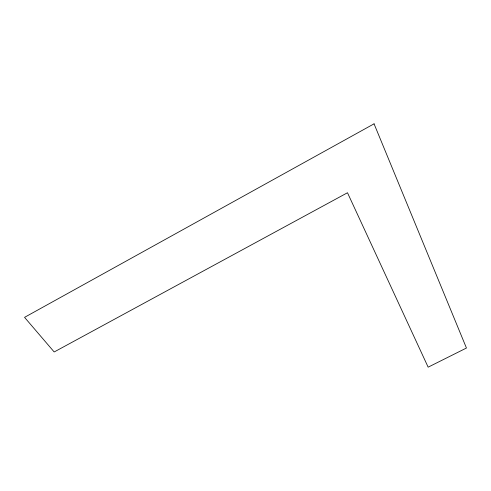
<?xml version="1.0" encoding="UTF-8"?>
<svg xmlns="http://www.w3.org/2000/svg" width="491" height="491" viewBox="0 0 491 491"><rect width="100%" height="100%" fill="white"/><g stroke="black" fill="none" stroke-linecap="round" stroke-linejoin="round"><path stroke-width="0.74" d="M374.056 123.83L24.55 317.352L54.182 351.967L347.487 192.748L428.152 367.17L466.45 348.027L374.056 123.83"/></g></svg>
